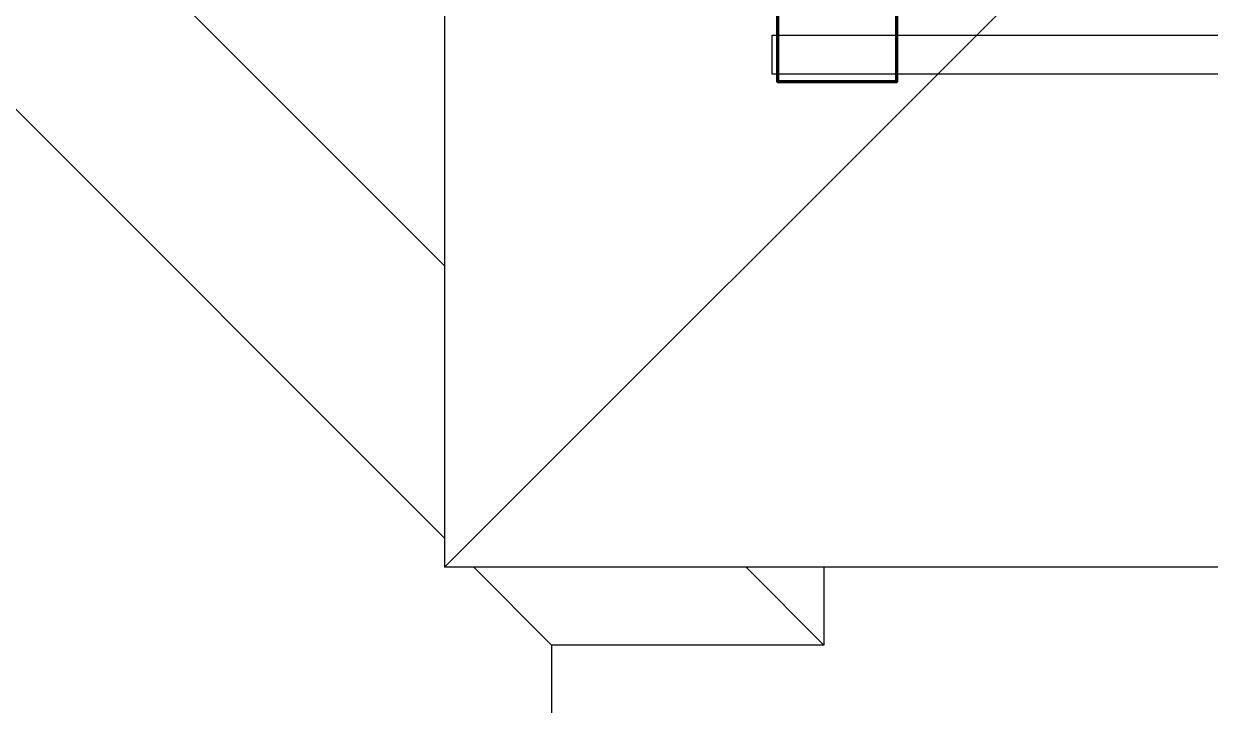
# Model space of a CAD drawing. Header units: metres. Extents: x -232 to 581, y 30 to 789.
# Drawn here: x 344.28 to 350.38, y 393.81 to 397.31 of the extents above; entities that cross this region are included whole.
import ezdxf

# ---------------------------------------------------------------- set-up
doc = ezdxf.new("R2010")
doc.units = ezdxf.units.M
doc.layers.add('_electricos-Leyenda', color=7, linetype='Continuous')
doc.layers.add('M-SY-PIPE-STANDARD-Drenaje Sanitario', color=7, linetype='Continuous', true_color=0x726558)
doc.layers.add('P-Fixt-Snk', color=94, linetype='Continuous', lineweight=70)

# ---------------------------------------------------------------- blocks, each defined once
blk = doc.blocks.new('TECHO ARQ 20.03')
at = {"layer": '_electricos-Leyenda', "color": 30, "true_color": 0xf8991e}
for p, q in [((223.3305, 123.7149), (223.3305, 115.9149)), ((223.3305, 115.9149), (227.2305, 119.8149)), ((223.3305, 117.4649), (221.1805, 119.6149)), ((223.3305, 116.0649), (220.7305, 118.6649)), ((238.0805, 115.9149), (223.3305, 115.9149)), ((223.8805, 115.5149), (223.4805, 115.9149)), ((225.2805, 115.5149), (224.8805, 115.9149)), ((225.2805, 115.5149), (224.8805, 115.9149)), ((223.8805, 115.5149), (223.8805, 110.1149))]:
    blk.add_line(p, q, dxfattribs=at)
blk.add_lwpolyline([(225.2805, 115.9149), (225.2805, 115.5149), (223.8805, 115.5149)], dxfattribs=at)
blk = doc.blocks.new('DR 20.03.26 LN09')
at = {"layer": 'M-SY-PIPE-STANDARD-Drenaje Sanitario'}
for p, q in [((-9431.14, -2410.39), (-9280.2, -2410.39)), ((-9431.14, -2418.26), (-9431.14, -2410.39)), ((-9280.2, -2418.26), (-9431.14, -2418.26))]:
    blk.add_line(p, q, dxfattribs=at)
at = {"layer": 'P-Fixt-Snk', "color": 94, "linetype": 'Continuous', "lineweight": 70, "elevation": 12.25}
blk.add_lwpolyline([(-9405.99, -2399.79), (-9405.99, -2419.79), (-9429.99, -2419.79), (-9429.99, -2399.79)], close=True, dxfattribs=at)

msp = doc.modelspace()

# ---------------------------------------------------------------- block references
at = {"color": 1}
msp.add_blockref('TECHO ARQ 20.03', (123.1094, 278.6006), dxfattribs=at)
at = {"layer": 'M-SY-PIPE-STANDARD-Drenaje Sanitario', "xscale": 0.02539304808409144, "yscale": 0.02539304808409144, "zscale": 0.02539304808409144}
msp.add_blockref('DR 20.03.26 LN09', (587.6094, 458.4578), dxfattribs=at)

doc.saveas('drawing.dxf')
